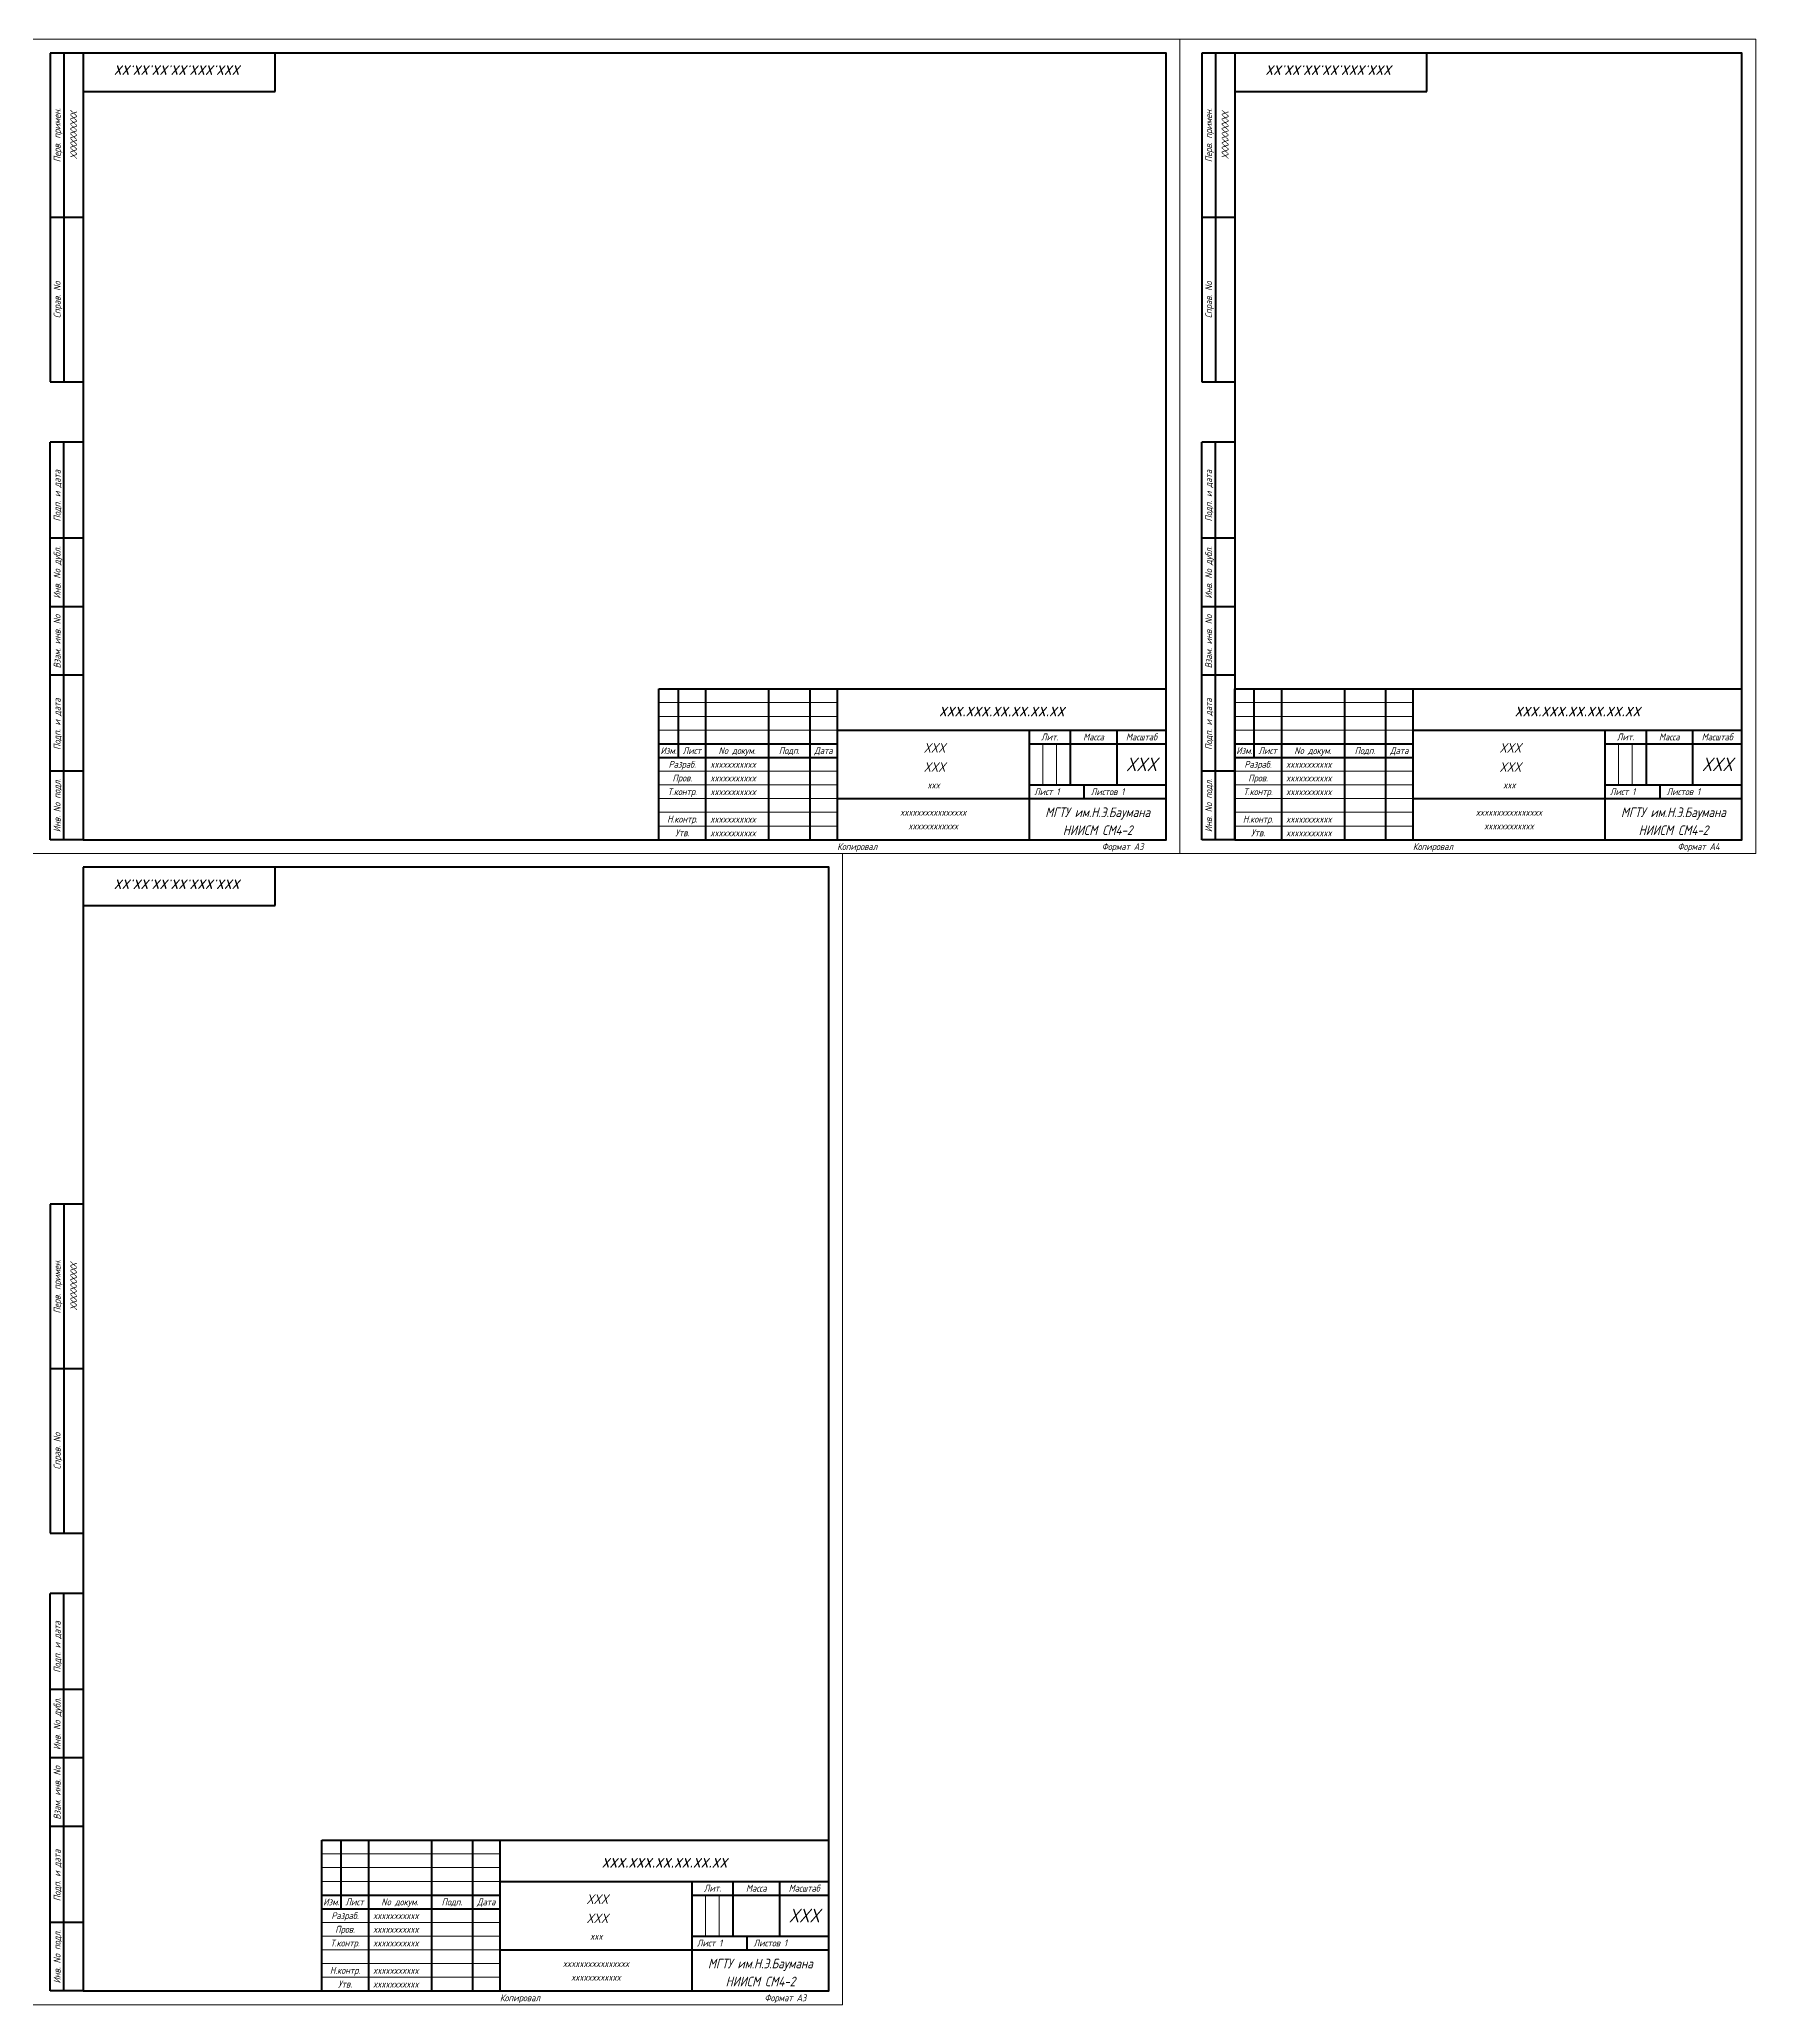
# Model space of a CAD drawing. Header units: millimetres. Extents: x 108 to 2419, y -459 to 1780.
# Drawn here: x 1793 to 2419, y -38 to 679 of the extents above; entities that cross this region are included whole.
import ezdxf
from ezdxf.enums import TextEntityAlignment as Align

# ---------------------------------------------------------------- set-up
doc = ezdxf.new("R2010")
doc.units = ezdxf.units.MM
for name, color, linetype, lineweight in [('OSN25', 2, 'Continuous', 20), ('OSN50', 3, 'Continuous', 50), ('TEXT', 1, 'Continuous', 30)]:
    doc.layers.add(name, color=color, linetype=linetype, lineweight=lineweight)
doc.styles.add('E', font='simplex.shx', dxfattribs={"width": 0.8, "oblique": 15})

msp = doc.modelspace()

# ---------------------------------------------------------------- linework, layer by layer
at = {"layer": 'OSN25'}
for p, q in [((2019.37, 436.68), (2084.37, 436.68)), ((2019.37, 431.68), (2084.37, 431.68)), ((2229.37, 436.68), (2294.37, 436.68)), ((2229.37, 431.68), (2294.37, 431.68)), ((2019.37, 426.68), (2084.37, 426.68)), ((2229.37, 426.68), (2294.37, 426.68)), ((2159.37, 421.68), (2159.37, 406.68)), ((2164.37, 421.68), (2164.37, 406.68)), ((2369.37, 421.68), (2369.37, 406.68)), ((2374.37, 421.68), (2374.37, 406.68)), ((2019.37, 411.68), (2084.37, 411.68)), ((2229.37, 411.68), (2294.37, 411.68)), ((2019.37, 406.68), (2084.37, 406.68)), ((2019.37, 401.68), (2084.37, 401.68)), ((2229.37, 406.68), (2294.37, 406.68)), ((2229.37, 401.68), (2294.37, 401.68)), ((2019.37, 396.68), (2084.37, 396.68)), ((2229.37, 396.68), (2294.37, 396.68)), ((2019.37, 391.68), (2084.37, 391.68)), ((2229.37, 391.68), (2294.37, 391.68)), ((1896.37, 16.68), (1961.37, 16.68)), ((1896.37, 11.68), (1961.37, 11.68)), ((1896.37, 6.68), (1961.37, 6.68)), ((2036.37, 1.68), (2036.37, -13.32)), ((2041.37, 1.68), (2041.37, -13.32)), ((1896.37, -8.32), (1961.37, -8.32)), ((1896.37, -13.32), (1961.37, -13.32)), ((1896.37, -18.32), (1961.37, -18.32)), ((1896.37, -23.32), (1961.37, -23.32)), ((1896.37, -28.32), (1961.37, -28.32))]:
    msp.add_line(p, q, dxfattribs=at)
at = {"layer": 'OSN25', "linetype": 'Continuous'}
for points in [[(1789.37, 381.68), (2209.37, 381.68), (2209.37, 678.68), (1789.37, 678.68)], [(1789.37, 381.68), (1789.37, -38.32), (2086.37, -38.32), (2086.37, 381.68)]]:
    msp.add_lwpolyline(points, close=True, dxfattribs=at)
at = {"layer": 'OSN25'}
msp.add_lwpolyline([(2209.37, 381.68), (2419.37, 381.68), (2419.37, 678.68), (2209.37, 678.68)], close=True, dxfattribs=at)
at = {"layer": 'OSN50'}
for p, q in [((1802.37, 673.68), (1802.37, 553.68)), ((2222.37, 673.68), (2222.37, 553.68)), ((1802.37, 386.68), (1802.37, 531.68)), ((2222.37, 386.68), (2222.37, 531.68)), ((2169.37, 426.68), (2169.37, 406.68)), ((2186.37, 426.68), (2186.37, 406.68)), ((2379.37, 426.68), (2379.37, 406.68)), ((2396.37, 426.68), (2396.37, 406.68)), ((1802.37, 253.68), (1802.37, 133.68)), ((1802.37, -33.32), (1802.37, 111.68)), ((2046.37, 6.68), (2046.37, -13.32)), ((2063.37, 6.68), (2063.37, -13.32))]:
    msp.add_line(p, q, dxfattribs=at)
for points in [[(1809.37, 673.68), (1797.37, 673.68)], [(1797.37, 673.68), (1797.37, 553.68)], [(1879.37, 659.68), (1879.37, 673.68)], [(2229.37, 673.68), (2217.37, 673.68)], [(2217.37, 673.68), (2217.37, 553.68)], [(2299.37, 659.68), (2299.37, 673.68)], [(1809.37, 659.68), (1879.37, 659.68)], [(2229.37, 659.68), (2299.37, 659.68)], [(1809.37, 613.68), (1797.37, 613.68)], [(2229.37, 613.68), (2217.37, 613.68)], [(1797.37, 553.68), (1809.37, 553.68)], [(2217.37, 553.68), (2229.37, 553.68)], [(1797.37, 386.68), (1797.37, 531.68)], [(1809.37, 531.68), (1797.37, 531.68)], [(2217.37, 386.68), (2217.37, 531.68)], [(2229.37, 531.68), (2217.37, 531.68)], [(1809.37, 496.68), (1797.37, 496.68)], [(2229.37, 496.68), (2217.37, 496.68)], [(1809.37, 471.68), (1797.37, 471.68)], [(2229.37, 471.68), (2217.37, 471.68)], [(1809.37, 446.68), (1797.37, 446.68)], [(2229.37, 446.68), (2217.37, 446.68)], [(2019.37, 441.68), (2204.37, 441.68)], [(2019.37, 386.68), (2019.37, 441.68)], [(2026.37, 441.68), (2026.37, 416.68)], [(2036.37, 441.68), (2036.37, 386.68)], [(2059.37, 441.68), (2059.37, 386.68)], [(2074.37, 441.68), (2074.37, 386.68)], [(2084.37, 441.68), (2084.37, 386.68)], [(2229.37, 386.68), (2229.37, 441.68)], [(2229.37, 441.68), (2414.37, 441.68)], [(2236.37, 441.68), (2236.37, 416.68)], [(2246.37, 441.68), (2246.37, 386.68)], [(2269.37, 441.68), (2269.37, 386.68)], [(2284.37, 441.68), (2284.37, 386.68)], [(2294.37, 441.68), (2294.37, 386.68)], [(2084.37, 426.68), (2204.37, 426.68)], [(2154.37, 426.68), (2154.37, 386.68)], [(2294.37, 426.68), (2414.37, 426.68)], [(2364.37, 426.68), (2364.37, 386.68)], [(2019.37, 421.68), (2084.37, 421.68)], [(2019.37, 416.68), (2084.37, 416.68)], [(2154.37, 421.68), (2204.37, 421.68)], [(2229.37, 421.68), (2294.37, 421.68)], [(2229.37, 416.68), (2294.37, 416.68)], [(2364.37, 421.68), (2414.37, 421.68)], [(1809.37, 411.68), (1797.37, 411.68)], [(2229.37, 411.68), (2217.37, 411.68)], [(2084.37, 401.68), (2204.37, 401.68)], [(2154.37, 406.68), (2204.37, 406.68)], [(2174.37, 406.68), (2174.37, 401.68)], [(2294.37, 401.68), (2414.37, 401.68)], [(2364.37, 406.68), (2414.37, 406.68)], [(2384.37, 406.68), (2384.37, 401.68)], [(1809.37, 386.68), (1797.37, 386.68)], [(2229.37, 386.68), (2217.37, 386.68)], [(1879.37, 362.68), (1879.37, 376.68)], [(1809.37, 362.68), (1879.37, 362.68)], [(1809.37, 253.68), (1797.37, 253.68)], [(1797.37, 253.68), (1797.37, 133.68)], [(1809.37, 193.68), (1797.37, 193.68)], [(1797.37, 133.68), (1809.37, 133.68)], [(1797.37, -33.32), (1797.37, 111.68)], [(1809.37, 111.68), (1797.37, 111.68)], [(1809.37, 76.68), (1797.37, 76.68)], [(1809.37, 51.68), (1797.37, 51.68)], [(1809.37, 26.68), (1797.37, 26.68)], [(1896.37, -33.32), (1896.37, 21.68)], [(1896.37, 21.68), (2081.37, 21.68)], [(1903.37, 21.68), (1903.37, -3.32)], [(1913.37, 21.68), (1913.37, -33.32)], [(1936.37, 21.68), (1936.37, -33.32)], [(1951.37, 21.68), (1951.37, -33.32)], [(1961.37, 21.68), (1961.37, -33.32)], [(1896.37, 1.68), (1961.37, 1.68)], [(1961.37, 6.68), (2081.37, 6.68)], [(2031.37, 6.68), (2031.37, -33.32)], [(2031.37, 1.68), (2081.37, 1.68)], [(1896.37, -3.32), (1961.37, -3.32)], [(1809.37, -8.32), (1797.37, -8.32)], [(2031.37, -13.32), (2081.37, -13.32)], [(2051.37, -13.32), (2051.37, -18.32)], [(1961.37, -18.32), (2081.37, -18.32)], [(1809.37, -33.32), (1797.37, -33.32)]]:
    msp.add_lwpolyline(points, dxfattribs=at)
at = {"layer": 'OSN50', "linetype": 'Continuous'}
for points in [[(1809.37, 386.68), (2204.37, 386.68), (2204.37, 673.68), (1809.37, 673.68)], [(1809.37, 376.68), (1809.37, -33.32), (2081.37, -33.32), (2081.37, 376.68)]]:
    msp.add_lwpolyline(points, close=True, dxfattribs=at)
at = {"layer": 'OSN50'}
msp.add_lwpolyline([(2229.37, 386.68), (2414.37, 386.68), (2414.37, 673.68), (2229.37, 673.68)], close=True, dxfattribs=at)

# ---------------------------------------------------------------- texts
at = {"layer": 'TEXT', "style": 'E', "oblique": 15, "width": 0.8}
for s, height, rotation, p in [('xxx.xxx.xx.xx.xx.xx', 5, 180, (1844.37, 666.68)), ('xxx.xxx.xx.xx.xx.xx', 5, 180, (2264.37, 666.68)), ('Перв. примен.', 2.5, 90, (1799.87, 643.68)), ('Перв. примен.', 2.5, 90, (2219.87, 643.68)), ('ХХХХХХХХХХ', 2.5, 90, (1805.87, 643.68)), ('ХХХХХХХХХХ', 2.5, 90, (2225.87, 643.68)), ('Справ. No', 2.5, 90, (1799.87, 583.68)), ('Справ. No', 2.5, 90, (2219.87, 583.68)), ('Подп. и дата', 2.5, 90, (1799.87, 512.18)), ('Подп. и дата', 2.5, 90, (2219.87, 512.18)), ('Инв. No дубл.', 2.5, 90, (1799.87, 484.17)), ('Инв. No дубл.', 2.5, 90, (2219.87, 484.17)), ('Взам. инв. No', 2.5, 90, (1799.87, 459.01)), ('Взам. инв. No', 2.5, 90, (2219.87, 459.01)), ('Подп. и дата', 2.5, 90, (1799.87, 428.84)), ('Подп. и дата', 2.5, 90, (2219.87, 428.84)), ('Инв. No подл.', 2.5, 90, (1799.87, 399.17)), ('Инв. No подл.', 2.5, 90, (2219.87, 399.17)), ('xxx.xxx.xx.xx.xx.xx', 5, 180, (1844.37, 369.68)), ('Перв. примен.', 2.5, 90, (1799.87, 223.68)), ('ХХХХХХХХХХ', 2.5, 90, (1805.87, 223.68)), ('Справ. No', 2.5, 90, (1799.87, 163.68)), ('Подп. и дата', 2.5, 90, (1799.87, 92.18)), ('Инв. No дубл.', 2.5, 90, (1799.87, 64.17)), ('Взам. инв. No', 2.5, 90, (1799.87, 39.01)), ('Подп. и дата', 2.5, 90, (1799.87, 8.84)), ('Инв. No подл.', 2.5, 90, (1799.87, -20.83))]:
    msp.add_text(s, height=height, rotation=rotation, dxfattribs=at).set_placement(p, align=Align.MIDDLE_CENTER)
for s, height, p in [('xxx.xxx.xx.xx.xx.xx', 5, (2144.37, 434.18)), ('xxx.xxx.xx.xx.xx.xx', 5, (2354.37, 434.18)), ('Лит.', 2.5, (2161.87, 424.18)), ('Масса', 2.5, (2177.87, 424.18)), ('Масштаб', 2.5, (2195.37, 424.18)), ('Лит.', 2.5, (2371.87, 424.18)), ('Масса', 2.5, (2387.87, 424.18)), ('Масштаб', 2.5, (2405.37, 424.18)), ('Изм.', 2.5, (2022.87, 419.18)), ('Лист', 2.5, (2031.37, 419.18)), ('No докум.', 2.5, (2047.87, 419.18)), ('Подп.', 2.5, (2066.87, 419.18)), ('Дата', 2.5, (2079.37, 419.18)), ('XXX', 3.5, (2119.87, 420.18)), ('XXX', 5, (2195.37, 414.18)), ('Изм.', 2.5, (2232.87, 419.18)), ('Лист', 2.5, (2241.37, 419.18)), ('No докум.', 2.5, (2257.87, 419.18)), ('Подп.', 2.5, (2276.87, 419.18)), ('Дата', 2.5, (2289.37, 419.18)), ('XXX', 3.5, (2329.87, 420.18)), ('XXX', 5, (2405.37, 414.18)), ('Разраб.', 2.5, (2027.87, 414.18)), ('Пров.', 2.5, (2027.87, 409.18)), ('XXX', 3.5, (2119.87, 413.18)), ('Разраб.', 2.5, (2237.87, 414.18)), ('Пров.', 2.5, (2237.87, 409.18)), ('XXX', 3.5, (2329.87, 413.18)), ('Т.контр.', 2.5, (2027.87, 404.18)), ('xxx', 2.5, (2119.52, 406.64)), ('Т.контр.', 2.5, (2237.87, 404.18)), ('xxx', 2.5, (2329.52, 406.64)), ('Н.контр.', 2.5, (2027.87, 394.18)), ('xxxxxxxxxxxxxxxx', 2.5, (2119.37, 396.68)), ('МГТУ им.Н.Э.Баумана', 3.5, (2179.37, 396.68)), ('Н.контр.', 2.5, (2237.87, 394.18)), ('xxxxxxxxxxxxxxxx', 2.5, (2329.37, 396.68)), ('МГТУ им.Н.Э.Баумана', 3.5, (2389.37, 396.68)), ('Утв.', 2.5, (2027.87, 389.18)), ('xxxxxxxxxxxx', 2.5, (2119.37, 391.68)), ('НИИСМ СМ4-2', 3.5, (2179.37, 390.14)), ('Утв.', 2.5, (2237.87, 389.18)), ('xxxxxxxxxxxx', 2.5, (2329.37, 391.68)), ('НИИСМ СМ4-2', 3.5, (2389.37, 390.14)), ('xxx.xxx.xx.xx.xx.xx', 5, (2021.37, 14.18)), ('Изм.', 2.5, (1899.87, -0.82)), ('Лист', 2.5, (1908.37, -0.82)), ('No докум.', 2.5, (1924.87, -0.82)), ('Подп.', 2.5, (1943.87, -0.82)), ('Дата', 2.5, (1956.37, -0.82)), ('XXX', 3.5, (1996.87, 0.18)), ('Лит.', 2.5, (2038.87, 4.18)), ('Масса', 2.5, (2054.87, 4.18)), ('Масштаб', 2.5, (2072.37, 4.18)), ('Разраб.', 2.5, (1904.87, -5.82)), ('XXX', 3.5, (1996.87, -6.82)), ('XXX', 5, (2072.37, -5.82)), ('Пров.', 2.5, (1904.87, -10.82)), ('xxx', 2.5, (1996.52, -13.36)), ('Т.контр.', 2.5, (1904.87, -15.82)), ('Н.контр.', 2.5, (1904.87, -25.82)), ('xxxxxxxxxxxxxxxx', 2.5, (1996.37, -23.32)), ('xxxxxxxxxxxx', 2.5, (1996.37, -28.32)), ('МГТУ им.Н.Э.Баумана', 3.5, (2056.37, -23.32)), ('НИИСМ СМ4-2', 3.5, (2056.37, -29.86)), ('Утв.', 2.5, (1904.87, -30.82))]:
    msp.add_text(s, height=height, dxfattribs=at).set_placement(p, align=Align.MIDDLE_CENTER)
for s, p in [('xxxxxxxxxxx', (2038.07, 414.18)), ('xxxxxxxxxxx', (2038.07, 409.18)), ('xxxxxxxxxxx', (2248.07, 414.18)), ('xxxxxxxxxxx', (2248.07, 409.18)), ('xxxxxxxxxxx', (2038.07, 404.18)), ('Лист 1', (2156.21, 404.18)), ('Листов 1', (2176.88, 404.18)), ('xxxxxxxxxxx', (2248.07, 404.18)), ('Лист 1', (2366.21, 404.18)), ('Листов 1', (2386.88, 404.18)), ('xxxxxxxxxxx', (2038.07, 394.18)), ('xxxxxxxxxxx', (2248.07, 394.18)), ('xxxxxxxxxxx', (2038.07, 389.18)), ('xxxxxxxxxxx', (2248.07, 389.18)), ('xxxxxxxxxxx', (1915.07, -5.82)), ('xxxxxxxxxxx', (1915.07, -10.82)), ('xxxxxxxxxxx', (1915.07, -15.82)), ('Лист 1', (2033.21, -15.82)), ('Листов 1', (2053.88, -15.82)), ('xxxxxxxxxxx', (1915.07, -25.82)), ('xxxxxxxxxxx', (1915.07, -30.82))]:
    msp.add_text(s, height=2.5, dxfattribs=at).set_placement(p, align=Align.MIDDLE_LEFT)
at = {"layer": 'TEXT', "linetype": 'Continuous', "style": 'E', "oblique": 15, "width": 0.8}
for s, p in [('Копировал', (2084.37, 382.93)), ('Формат A3', (2180.87, 382.93)), ('Копировал', (2294.37, 382.93)), ('Формат A4', (2390.87, 382.93)), ('Копировал', (1961.37, -37.07)), ('Формат A3', (2057.87, -37.07))]:
    msp.add_text(s, height=2.5, dxfattribs=at).set_placement(p)

doc.saveas('drawing.dxf')
